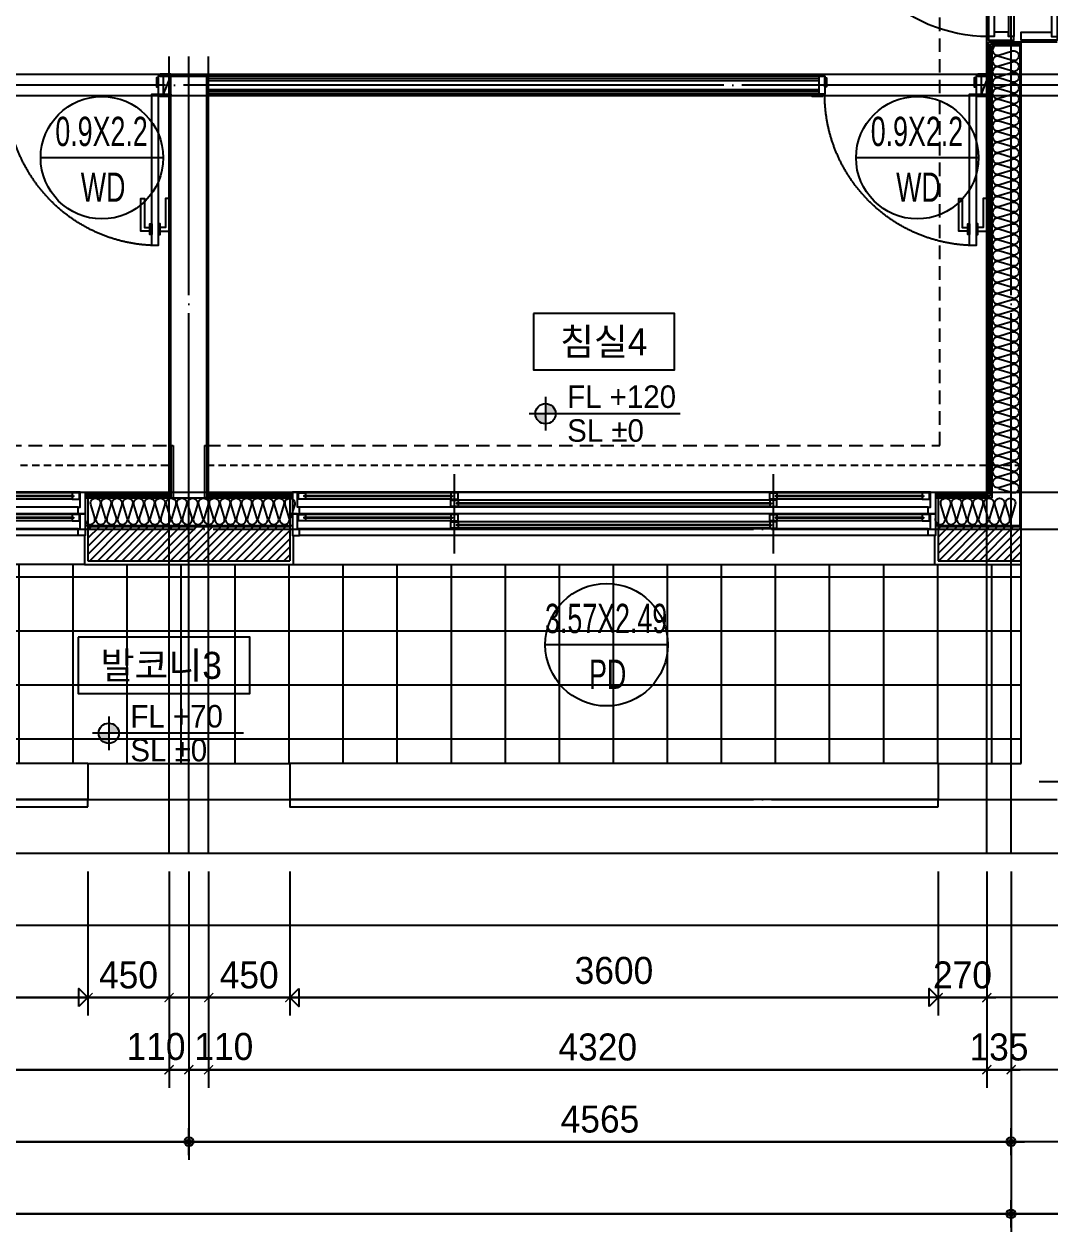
# Model space of a CAD drawing. Header units: millimetres. Extents: x -24416 to 92204, y -190080 to 23760.
# Drawn here: x 24861 to 30555, y -154713 to -148009 of the extents above; entities that cross this region are included whole.
import ezdxf
from ezdxf.enums import TextEntityAlignment as Align

# ---------------------------------------------------------------- set-up
doc = ezdxf.new("R2010")
doc.units = ezdxf.units.MM
doc.header["$LTSCALE"] = 50
for name, pattern in [('AUDIT_D_220706163347-0', [0]), ('CEN', [62, 60, -1, 0, -1]), ('H', [1.3, 0.8, -0.5]), ('HID', [2.3, 1.5, -0.8]), ('평면도(기준)$0$CENTER2', [16.25, 15, -0.5, 0.25, -0.5])]:
    doc.linetypes.add(name, pattern=pattern)
doc.layers.get('defpoints').update_dxf_attribs({"color": 139})
for name, color, linetype in [('A-레벨', 7, 'AUDIT_D_220706163347-0'), ('A-창호부호', 4, 'Continuous'), ('A_HAT', 8, 'Continuous'), ('AA-XXXX-DIMS', 7, 'Continuous'), ('ARDM', 7, 'Continuous'), ('CEN_CON', 1, 'CEN'), ('CEN_WALL', 12, 'CEN'), ('CONC', 2, 'Continuous'), ('dan1', 7, 'HID'), ('DIM', 7, 'AUDIT_D_220706163347-0'), ('DOOR', 4, 'Continuous'), ('ELE3_CON', 7, 'Continuous'), ('ELE4', 4, 'Continuous'), ('FIN', 6, 'Continuous'), ('INS', 8, 'Continuous'), ('SINA-F-FRAME', 4, 'Continuous'), ('WAL', 3, 'Continuous'), ('WAL_DRY', 7, 'Continuous'), ('WIN', 4, 'Continuous'), ('X - 단위세대$0$ETC', 6, 'Continuous'), ('바닥타일', 8, 'Continuous'), ('실명', 3, 'AUDIT_D_220706163347-0'), ('실명박스', 7, 'AUDIT_D_220706163347-0'), ('커튼박스', 6, 'Continuous'), ('평면도(기준)$0$1.EC-F-DOOR', 4, 'Continuous'), ('평면도(기준)$0$1.EC-F-DOOR-F', 4, 'Continuous')]:
    doc.layers.add(name, color=color, linetype=linetype)
for name, color, linetype, plot in [('Defpoint', 135, 'Continuous', False), ('MC', 135, 'Continuous', False), ('X - 단위세대$0$0_임시', 134, 'Continuous', False)]:
    doc.layers.add(name, color=color, linetype=linetype, plot=plot)
doc.styles.add('HAUD01', font='Dotum.ttf')
doc.styles.add('HAUD02', font='Dotum.ttf', dxfattribs={"width": 0.8})
doc.styles.add('맑은고딕', font='malgun.ttf', dxfattribs={"width": 0.9})
doc.dimstyles.new('DIM-50', dxfattribs={"dimscale": 50, "dimtxt": 3, "dimasz": 1, "dimexe": 2, "dimexo": 2, "dimgap": 1, "dimtad": 1, "dimdec": 0, "dimzin": 0, "dimdsep": 46, "dimtxsty": '맑은고딕', "dimblk1": 'DIMDOT', "dimblk2": 'DIMDOT', "dimsah": 1, "dimcen": 0.09, "dimdle": 2, "dimclrd": 7, "dimclre": 7, "dimclrt": 3, "dimadec": 0, "dimazin": 0, "dimtfac": 1, "dimtdec": 0, "dimtix": 1, "dimtmove": 2, "dimatfit": 3, "dimldrblk": 'DIMDOT', "dimfxl": 1, "dimtolj": 1, "dimtzin": 0, "dimarcsym": 0})
doc.dimstyles.new('MCDIM-50', dxfattribs={"dimscale": 50, "dimtxt": 3, "dimasz": 1, "dimexe": 2, "dimexo": 2, "dimgap": 1, "dimtad": 1, "dimdec": 0, "dimzin": 0, "dimdsep": 46, "dimtxsty": '맑은고딕', "dimblk1": 'ARCHTICK', "dimblk2": 'ARCHTICK', "dimsah": 1, "dimcen": 0.09, "dimdle": 2, "dimclrd": 7, "dimclre": 7, "dimclrt": 3, "dimadec": 0, "dimazin": 0, "dimtfac": 1, "dimtdec": 0, "dimtix": 1, "dimtmove": 2, "dimatfit": 3, "dimldrblk": 'ARCHTICK', "dimfxl": 1, "dimtolj": 1, "dimtzin": 0, "dimarcsym": 0})
doc.dimstyles.new('외부100-win', dxfattribs={"dimscale": 50, "dimtxt": 3, "dimasz": 1, "dimexe": 2, "dimexo": 2.5, "dimgap": 1.5, "dimtad": 1, "dimdec": 0, "dimzin": 0, "dimdsep": 46, "dimtxsty": '맑은고딕', "dimblk": 'DO2-2', "dimblk1": 'DO2-2', "dimblk2": 'DIMDOT', "dimcen": 0.09, "dimdle": 2, "dimclrd": 7, "dimclre": 7, "dimclrt": 3, "dimadec": 0, "dimazin": 0, "dimtfac": 1, "dimtdec": 0, "dimtix": 1, "dimtmove": 2, "dimatfit": 3, "dimldrblk": 'DO2-2', "dimfxl": 1, "dimtolj": 1, "dimtzin": 0, "dimarcsym": 0})
pattern_1 = [(45, (-287167.877, -137577.174), (-22.4506403, 22.4506403), [])]

# ---------------------------------------------------------------- blocks, each defined once
blk = doc.blocks.new('A$C4D377245')
at = {"layer": 'A-창호부호'}
blk.add_line((675.4, 345), (14.6, 345), dxfattribs=at)
blk.add_circle((345, 345), 330.4, dxfattribs=at)
blk = doc.blocks.new('WD-900(200)')
at = {"layer": 'DOOR'}
for p, q in [((20, 200), (880, 200)), ((20, 170), (880, 170))]:
    blk.add_line(p, q, dxfattribs=at)
blk.add_lwpolyline([(20, 200), (20, 1060), (50, 1060), (50, 200), (20, 200)], dxfattribs=at)
for points in [[(45, 170), (20, 170), (20, 200), (0, 200), (0, 0), (45, 0)], [(855, 170), (880, 170), (880, 200), (900, 200), (900, 0), (855, 0)]]:
    blk.add_lwpolyline(points, close=True, dxfattribs=at)
blk.add_arc((20, 200), 860, 0, 90, dxfattribs=at)
at = {"layer": 'X - 단위세대$0$0_임시'}
for p, q in [((-10, 0), (-10, 200)), ((910, 0), (910, 200))]:
    blk.add_line(p, q, dxfattribs=at)
at = {"layer": 'X - 단위세대$0$0_임시', "style": 'HAUD02'}
blk.add_text('900(200)', height=20, dxfattribs=at).set_placement((397.3, 135), align=Align.MIDDLE)
blk = doc.blocks.new('WIN_이중창_1800')
at = {"layer": 'Defpoint'}
for p, q in [((-15, 240), (-15, 0)), ((1785, 240), (1785, 0))]:
    blk.add_line(p, q, dxfattribs=at)
at = {"layer": 'WIN'}
blk.add_line((885, -100), (885, 340), dxfattribs=at)
at = {"layer": 'WIN', "color": 8}
for p, q in [((1742, 240), (28, 240)), ((1697, 237), (905, 237)), ((1697, 202), (905, 202)), ((1730, 158), (40, 158)), ((865, 196), (73, 196)), ((865, 161), (73, 161)), ((1730, 120), (40, 120)), ((865, 76), (73, 76)), ((1697, 117), (905, 117)), ((1697, 82), (905, 82)), ((1730, 38), (40, 38)), ((1730, 0), (40, 0)), ((865, 41), (73, 41))]:
    blk.add_line(p, q, dxfattribs=at)
at = {"layer": 'WIN'}
for points in [[(40, 158), (28, 158), (28, 240), (0, 240), (0, 120), (40, 120), (40, 158)], [(905, 216.5), (905, 202), (865, 202), (865, 237), (905, 237), (905, 222.5)], [(1704, 222.5), (1704, 216.5), (898, 216.5), (898, 222.5), (1704, 222.5)], [(1697, 216.5), (1697, 202), (1737, 202), (1737, 237), (1697, 237), (1697, 222.5)], [(1730, 158), (1742, 158), (1742, 240), (1770, 240), (1770, 120), (1730, 120), (1730, 158)], [(73, 175.5), (73, 161), (33, 161), (33, 196), (73, 196), (73, 181.5)], [(872, 181.5), (872, 175.5), (66, 175.5), (66, 181.5), (872, 181.5)], [(865, 175.5), (865, 161), (905, 161), (905, 196), (865, 196), (865, 181.5)], [(40, 38), (28, 38), (28, 120), (0, 120), (0, 0), (40, 0), (40, 38)], [(73, 55.5), (73, 41), (33, 41), (33, 76), (73, 76), (73, 61.5)], [(905, 96.5), (905, 82), (865, 82), (865, 117), (905, 117), (905, 102.5)], [(865, 55.5), (865, 41), (905, 41), (905, 76), (865, 76), (865, 61.5)], [(1704, 102.5), (1704, 96.5), (898, 96.5), (898, 102.5), (1704, 102.5)], [(1697, 96.5), (1697, 82), (1737, 82), (1737, 117), (1697, 117), (1697, 102.5)], [(1730, 38), (1742, 38), (1742, 120), (1770, 120), (1770, 0), (1730, 0), (1730, 38)], [(872, 61.5), (872, 55.5), (66, 55.5), (66, 61.5), (872, 61.5)]]:
    blk.add_lwpolyline(points, dxfattribs=at)
blk = doc.blocks.new('WIN_이중창_3600')
at = {"layer": 'Defpoint'}
for p, q in [((-15, 240), (-15, 0)), ((3585, 240), (3585, 0))]:
    blk.add_line(p, q, dxfattribs=at)
at = {"layer": 'WIN'}
for p, q in [((900, -100), (900, 340)), ((2670, -100), (2670, 340))]:
    blk.add_line(p, q, dxfattribs=at)
at = {"layer": 'WIN', "color": 8}
for p, q in [((3542, 240), (28, 240)), ((880, 237), (73, 237)), ((880, 202), (73, 202)), ((3497, 237), (2690, 237)), ((3497, 202), (2690, 202)), ((3530, 158), (40, 158)), ((2650, 196), (920, 196)), ((2650, 161), (920, 161)), ((3530, 120), (40, 120)), ((880, 117), (73, 117)), ((880, 82), (73, 82)), ((2650, 76), (920, 76)), ((3497, 117), (2690, 117)), ((3497, 82), (2690, 82)), ((3530, 38), (40, 38)), ((3530, 0), (40, 0)), ((2650, 41), (920, 41))]:
    blk.add_line(p, q, dxfattribs=at)
at = {"layer": 'WIN'}
for points in [[(40, 158), (28, 158), (28, 240), (0, 240), (0, 120), (40, 120), (40, 158)], [(73, 216.5), (73, 202), (33, 202), (33, 237), (73, 237), (73, 222.5)], [(887, 222.5), (887, 216.5), (66, 216.5), (66, 222.5), (887, 222.5)], [(880, 216.5), (880, 202), (920, 202), (920, 237), (880, 237), (880, 222.5)], [(2690, 216.5), (2690, 202), (2650, 202), (2650, 237), (2690, 237), (2690, 222.5)], [(3504, 222.5), (3504, 216.5), (2683, 216.5), (2683, 222.5), (3504, 222.5)], [(3497, 216.5), (3497, 202), (3537, 202), (3537, 237), (3497, 237), (3497, 222.5)], [(3530, 158), (3542, 158), (3542, 240), (3570, 240), (3570, 120), (3530, 120), (3530, 158)], [(920, 175.5), (920, 161), (880, 161), (880, 196), (920, 196), (920, 181.5)], [(2657, 181.5), (2657, 175.5), (913, 175.5), (913, 181.5), (2657, 181.5)], [(2650, 175.5), (2650, 161), (2690, 161), (2690, 196), (2650, 196), (2650, 181.5)], [(40, 38), (28, 38), (28, 120), (0, 120), (0, 0), (40, 0), (40, 38)], [(73, 96.5), (73, 82), (33, 82), (33, 117), (73, 117), (73, 102.5)], [(887, 102.5), (887, 96.5), (66, 96.5), (66, 102.5), (887, 102.5)], [(880, 96.5), (880, 82), (920, 82), (920, 117), (880, 117), (880, 102.5)], [(920, 55.5), (920, 41), (880, 41), (880, 76), (920, 76), (920, 61.5)], [(2690, 96.5), (2690, 82), (2650, 82), (2650, 117), (2690, 117), (2690, 102.5)], [(2650, 55.5), (2650, 41), (2690, 41), (2690, 76), (2650, 76), (2650, 61.5)], [(3504, 102.5), (3504, 96.5), (2683, 96.5), (2683, 102.5), (3504, 102.5)], [(3497, 96.5), (3497, 82), (3537, 82), (3537, 117), (3497, 117), (3497, 102.5)], [(3530, 38), (3542, 38), (3542, 120), (3570, 120), (3570, 0), (3530, 0), (3530, 38)], [(2657, 61.5), (2657, 55.5), (913, 55.5), (913, 61.5), (2657, 61.5)]]:
    blk.add_lwpolyline(points, dxfattribs=at)
blk = doc.blocks.new('insul1')
blk.add_lwpolyline([(0, 0.25, 1.344031), (0.35, 0.25), (0.2, 0.75, -1.344031), (0.55, 0.75), (0.4, 0.25)], format="xyb")
blk = doc.blocks.new('PD-900(140)')
at = {"layer": 'DOOR'}
for p, q in [((20, 140), (880, 140)), ((20, 110), (880, 110)), ((20, 30), (880, 30)), ((20, 0), (880, 0))]:
    blk.add_line(p, q, dxfattribs=at)
blk.add_lwpolyline([(20, 140), (20, 1000), (50, 1000), (50, 140), (20, 140)], dxfattribs=at)
for points in [[(45, 110), (20, 110), (20, 140), (0, 140), (0, 0), (20, 0), (20, 30), (45, 30)], [(855, 110), (880, 110), (880, 140), (900, 140), (900, 0), (880, 0), (880, 30), (855, 30)]]:
    blk.add_lwpolyline(points, close=True, dxfattribs=at)
blk.add_arc((20, 140), 860, 0, 90, dxfattribs=at)
at = {"layer": 'X - 단위세대$0$0_임시'}
for p, q in [((-10, 0), (-10, 140)), ((910, 0), (910, 140))]:
    blk.add_line(p, q, dxfattribs=at)
at = {"layer": 'X - 단위세대$0$0_임시', "style": 'HAUD02'}
blk.add_text('900(140)', height=20, dxfattribs=at).set_placement((479.3, 65.4), align=Align.MIDDLE)
blk = doc.blocks.new('A$C3C3C21E6')
at = {"layer": '평면도(기준)$0$1.EC-F-DOOR'}
blk.add_lwpolyline([(70, -210), (70, -1049.6), (106, -1049.6), (106, -210), (70, -210)], dxfattribs=at)
at = {"layer": '평면도(기준)$0$1.EC-F-DOOR', "color": 8}
for points in [[(60, -969.6), (10, -969.6), (10, -789.6), (30, -789.6), (30, -949.6), (60, -949.6)], [(116.1, -969.6), (166.1, -969.6), (166.1, -789.6), (146.1, -789.6), (146.1, -949.6), (116.1, -949.6)]]:
    blk.add_lwpolyline(points, dxfattribs=at)
for points in [[(70, -929.6), (70, -989.6), (60, -989.6), (60, -929.6)], [(106, -929.6), (106, -989.6), (116, -989.6), (116, -929.6)]]:
    blk.add_lwpolyline(points, close=True, dxfattribs=at)
at = {"layer": '평면도(기준)$0$1.EC-F-DOOR', "color": 1, "linetype": '평면도(기준)$0$CENTER2', "ltscale": 6}
blk.add_arc((69.4, -209.7), 840.6, 272.49818, 359.98243, dxfattribs=at)
at = {"layer": '평면도(기준)$0$1.EC-F-DOOR-F'}
for points in [[(60, -110), (40, -110), (0, -110), (0, -98), (60, -98)], [(40, -110), (70, -110), (70, -210), (40, -210)], [(70, -120), (80, -120), (80, -170), (70, -170)], [(910, -120), (900, -120), (900, -170), (910, -170)], [(940, -110), (910, -110), (910, -210), (940, -210)], [(920, -110), (940, -110), (980, -110), (980, -98), (920, -98)], [(0, -222), (60, -222), (60, -210), (0, -210)], [(920, -222), (980, -222), (980, -210), (920, -210)]]:
    blk.add_lwpolyline(points, close=True, dxfattribs=at)
blk = doc.blocks.new('U-131A(기본)', base_point=(-95320.8, -158830.5))
at = {"layer": 'A_HAT'}
h = blk.add_hatch(dxfattribs=at)
h.set_pattern_fill('ANSI31', color=256, scale=10, style=0)
h.set_pattern_definition(pattern_1)
h.paths.add_polyline_path([(-74065.8, -157315.5), (-75185.8, -157315.5), (-75185.8, -157505.5), (-74065.8, -157505.5)])
h = blk.add_hatch(dxfattribs=at)
h.set_pattern_fill('ANSI31', color=256, scale=10, style=0)
h.set_pattern_definition(pattern_1)
h.paths.add_polyline_path([(-70005.8, -157505.5), (-70005.8, -157315.5), (-70465.8, -157315.5), (-70465.8, -157365.5), (-70465.8, -157505.5)])
at = {"layer": '바닥타일'}
h = blk.add_hatch(dxfattribs=at)
h.set_pattern_fill('_USER', color=256, scale=300, double=1, pattern_type=0)
h.set_pattern_definition([(360, (-287167.88, -137577.17), (0, 300), []), (90, (-287167.88, -137577.17), (-300, 2e-14), [])])
h.paths.add_polyline_path([(-70005.8, -158630.5), (-70005.8, -157525.5), (-80565.8, -157525.5), (-80565.8, -158630.5)])
at = {"layer": 'CEN_CON'}
for p, q in [((-70060.8, -159130.5), (-70060.8, -148195.5)), ((-74625.8, -159130.5), (-74625.8, -154705.5)), ((-69905.8, -158730.5), (-65455.8, -158730.5)), ((-80690.8, -158830.5), (-69905.8, -158830.5))]:
    blk.add_line(p, q, dxfattribs=at)
at = {"layer": 'CEN_WALL'}
for p, q in [((-65455.8, -154865.5), (-80690.8, -154865.5)), ((-80690.8, -157330.5), (-65455.8, -157330.5))]:
    blk.add_line(p, q, dxfattribs=at)
at = {"layer": 'CONC'}
for p, q in [((-70005.8, -158630.5), (-70005.8, -154625.5)), ((-69805.8, -154625.5), (-70005.8, -154625.5)), ((-74725.8, -156865.5), (-74725.8, -154815.5)), ((-74725.8, -154815.5), (-74525.8, -154815.5)), ((-74525.8, -156865.5), (-74525.8, -154815.5)), ((-74725.8, -156865.5), (-74712.8, -156865.5)), ((-74712.8, -156865.5), (-74712.8, -157155.5)), ((-74538.8, -156865.5), (-74538.8, -157155.5)), ((-74538.8, -156865.5), (-74525.8, -156865.5)), ((-74712.8, -157155.5), (-74538.8, -157155.5)), ((-75185.8, -158630.5), (-74065.8, -158630.5)), ((-75185.8, -158630.5), (-75185.8, -158830.5)), ((-74065.8, -158630.5), (-74065.8, -158830.5)), ((-70465.8, -158630.5), (-70005.8, -158630.5)), ((-70465.8, -158630.5), (-70465.8, -158830.5)), ((-75185.8, -158830.5), (-74065.8, -158830.5)), ((-70465.8, -158830.5), (-69805.8, -158830.5))]:
    blk.add_line(p, q, dxfattribs=at)
at = {"layer": 'dan1'}
for points in [[(-74525.8, -156865.5), (-70455.8, -156865.5), (-70455.8, -150710.5), (-73915.8, -150710.5), (-73915.8, -152255.5), (-74225.8, -152255.5)], [(-80690.8, -154545.5), (-80115.8, -154545.5), (-80115.8, -156865.5), (-74725.8, -156865.5)]]:
    blk.add_lwpolyline(points, dxfattribs=at)
at = {"layer": 'ELE3_CON'}
for p, q in [((-75185.8, -158630.5), (-76985.8, -158630.5)), ((-70465.8, -158630.5), (-74065.8, -158630.5))]:
    blk.add_line(p, q, dxfattribs=at)
at = {"layer": 'ELE4'}
for p, q in [((-75205.8, -157525.5), (-76965.8, -157525.5)), ((-74045.8, -157525.5), (-70485.8, -157525.5))]:
    blk.add_line(p, q, dxfattribs=at)
at = {"layer": 'FIN'}
for p, q in [((-75205.8, -157365.5), (-75205.8, -157525.5)), ((-74045.8, -157365.5), (-74045.8, -157525.5)), ((-70485.8, -157365.5), (-70485.8, -157525.5)), ((-75205.8, -157525.5), (-74045.8, -157525.5)), ((-70485.8, -157525.5), (-70005.8, -157525.5))]:
    blk.add_line(p, q, dxfattribs=at)
at = {"layer": 'INS'}
for p, q in [((-70165.8, -157155.5), (-70165.8, -154645.5)), ((-70165.8, -154645.5), (-70010.8, -154645.5)), ((-70010.8, -157310.5), (-70010.8, -154645.5)), ((-74725.8, -156865.5), (-74725.8, -157155.5)), ((-74525.8, -156865.5), (-74525.8, -157155.5)), ((-75200.8, -157155.5), (-74725.8, -157155.5)), ((-74725.8, -157155.5), (-74712.8, -157155.5)), ((-74525.8, -157155.5), (-74538.8, -157155.5)), ((-74525.8, -157155.5), (-74050.8, -157155.5)), ((-70480.8, -157155.5), (-70165.8, -157155.5)), ((-75200.8, -157310.5), (-74050.8, -157310.5)), ((-70480.8, -157310.5), (-70010.8, -157310.5))]:
    blk.add_line(p, q, dxfattribs=at)
at = {"layer": 'MC'}
for p, q in [((-70195.8, -159130.5), (-70195.8, -148195.5)), ((-74735.8, -159130.5), (-74735.8, -154705.5)), ((-74515.8, -159130.5), (-74515.8, -154705.5)), ((-65455.8, -154805.5), (-80690.8, -154805.5)), ((-65455.8, -154925.5), (-80690.8, -154925.5)), ((-80690.8, -157125.5), (-65455.8, -157125.5))]:
    blk.add_line(p, q, dxfattribs=at)
at = {"layer": 'SINA-F-FRAME'}
for p, q in [((-74765.8, -154915.5), (-74725.8, -154815.5)), ((-70225.8, -154915.5), (-70185.8, -154815.5))]:
    blk.add_line(p, q, dxfattribs=at)
at = {"layer": 'WAL'}
for p, q in [((-75185.8, -157315.5), (-74065.8, -157315.5)), ((-75185.8, -157315.5), (-75185.8, -157505.5)), ((-74065.8, -157315.5), (-74065.8, -157505.5)), ((-70465.8, -157315.5), (-70005.8, -157315.5)), ((-70465.8, -157315.5), (-70465.8, -157505.5)), ((-75185.8, -157505.5), (-74065.8, -157505.5)), ((-70465.8, -157505.5), (-70005.8, -157505.5))]:
    blk.add_line(p, q, dxfattribs=at)
at = {"layer": 'WAL_DRY'}
for p, q in [((-70185.8, -157135.5), (-70185.8, -154625.5)), ((-70185.8, -154625.5), (-70005.8, -154625.5)), ((-70175.8, -157145.5), (-70175.8, -154635.5)), ((-70175.8, -154635.5), (-70005.8, -154635.5)), ((-71125.8, -154815.5), (-74525.8, -154815.5)), ((-71125.8, -154828), (-74525.8, -154828)), ((-71125.8, -154840.5), (-74525.8, -154840.5)), ((-71125.8, -154890.5), (-74525.8, -154890.5)), ((-71125.8, -154903), (-74525.8, -154903)), ((-71125.8, -154915.5), (-74525.8, -154915.5)), ((-75200.8, -157135.5), (-74725.8, -157135.5)), ((-74525.8, -157135.5), (-74050.8, -157135.5)), ((-70480.8, -157135.5), (-70185.8, -157135.5)), ((-75200.8, -157145.5), (-74725.8, -157145.5)), ((-74525.8, -157145.5), (-74050.8, -157145.5)), ((-70480.8, -157145.5), (-70175.8, -157145.5))]:
    blk.add_line(p, q, dxfattribs=at)
at = {"layer": 'X - 단위세대$0$ETC'}
for points in [[(-75185.8, -158870.5), (-75185.8, -158830.5), (-76985.8, -158830.5), (-76985.8, -158870.5), (-75185.8, -158870.5)], [(-70465.8, -158870.5), (-70465.8, -158830.5), (-74065.8, -158830.5), (-74065.8, -158870.5), (-70465.8, -158870.5)]]:
    blk.add_lwpolyline(points, dxfattribs=at)
at = {"layer": '커튼박스', "linetype": 'H'}
for p, q in [((-77445.8, -156975.5), (-74725.8, -156975.5)), ((-74525.8, -156975.5), (-70005.8, -156975.5))]:
    blk.add_line(p, q, dxfattribs=at)
at = {"layer": 'DOOR', "xscale": -1, "rotation": 90}
blk.add_blockref('PD-900(140)', (-70045.8, -153715.5), dxfattribs=at)
at = {"layer": 'DOOR', "rotation": 270}
blk.add_blockref('WD-900(200)', (-70005.8, -153715.5), dxfattribs=at)
at = {"layer": 'INS', "xscale": 150, "yscale": 150, "zscale": 150, "rotation": 270, "row_count": 1, "column_count": 41, "row_spacing": 0, "column_spacing": 60}
blk.add_blockref('insul1', (-70165.8, -154645.5), dxfattribs=at)
at = {"layer": 'INS', "xscale": 150, "yscale": 150, "zscale": 150, "row_count": 1, "row_spacing": 0}
for p, column_count, column_spacing in [((-75200.8, -157305.5), 19, 60.00000000000001), ((-70480.8, -157305.5), 7, 60)]:
    blk.add_blockref('insul1', p, dxfattribs=dict(at, column_count=column_count, column_spacing=column_spacing))
at = {"layer": 'SINA-F-FRAME', "xscale": -1}
for p in [(-74725.8, -154705.5), (-70185.8, -154705.5)]:
    blk.add_blockref('A$C3C3C21E6', p, dxfattribs=at)
at = {"layer": 'WIN'}
for name, p in [('WIN_이중창_1800', (-76970.8, -157365.5)), ('WIN_이중창_3600', (-74050.8, -157365.5))]:
    blk.add_blockref(name, p, dxfattribs=at)
blk = doc.blocks.new('A$Cb33ca4a3')
at = {"layer": 'A-레벨'}
h = blk.add_hatch(color=256, dxfattribs=at)
h.paths.add_polyline_path([(27755.1, -173988), (27755.1, -173931.7), (27698.8, -173931.7, 0.414214)])
h.paths.add_polyline_path([(27755.1, -173875.5), (27755.1, -173931.7), (27811.3, -173931.7, 0.414214)])
h = blk.add_hatch(color=256, dxfattribs=at)
h.paths.add_polyline_path([(25330.3, -175762), (25330.3, -175705.7), (25274, -175705.7, 0.414214)])
h.paths.add_polyline_path([(25330.3, -175649.5), (25330.3, -175705.7), (25386.5, -175705.7, 0.414214)])
for p, q in [((27755.1, -173838), (27755.1, -174025.5)), ((28502.2, -173931.7), (27665.1, -173931.7)), ((25330.3, -175612), (25330.3, -175799.5)), ((26077.4, -175705.7), (25240.3, -175705.7))]:
    blk.add_line(p, q, dxfattribs=at)
for centre in [(27755.1, -173931.7), (25330.3, -175705.7)]:
    blk.add_circle(centre, 56.2, dxfattribs=at)
at = {"layer": 'A-레벨', "color": 4, "style": 'HAUD01'}
for s, p in [('FL +120', (27875.1, -173899.8)), ('SL %%P0', (27875.1, -174087.5)), ('FL +70', (25450.3, -175673.8)), ('SL %%P0', (25450.3, -175861.5))]:
    blk.add_text(s, height=125, dxfattribs=at).set_placement(p)
blk = doc.blocks.new('_ArchTick')
at = {"color": 0, "linetype": 'ByBlock', "const_width": 0.15}
blk.add_lwpolyline([(-0.5, -0.5), (0.5, 0.5)], dxfattribs=at)
blk = doc.blocks.new('*D277')
at = {"layer": 'defpoints', "color": 0, "linetype": 'ByBlock', "transparency": 16777216}
for p in [(25774.9, -176373.2), (25884.9, -176373.2), (25884.9, -177573.2)]:
    blk.add_point(p, dxfattribs=at)
at = {"layer": 'DIM', "color": 7, "linetype": 'ByBlock', "lineweight": -2, "transparency": 16777216}
for p, q in [((25774.9, -176473.2), (25774.9, -177673.2)), ((25884.9, -176473.2), (25884.9, -177673.2)), ((25674.9, -177573.2), (25984.9, -177573.2))]:
    blk.add_line(p, q, dxfattribs=at)
at = {"layer": 'DIM', "color": 7, "linetype": 'ByBlock', "lineweight": -2, "transparency": 16777216, "xscale": 50, "yscale": 50, "zscale": 50, "rotation": 180}
blk.add_blockref('_ArchTick', (25774.9, -177573.2), dxfattribs=at)
at = {"layer": 'DIM', "color": 7, "linetype": 'ByBlock', "lineweight": -2, "transparency": 16777216, "xscale": 50, "yscale": 50, "zscale": 50}
blk.add_blockref('_ArchTick', (25884.9, -177573.2), dxfattribs=at)
at = {"layer": 'DIM', "color": 3, "linetype": 'ByBlock', "transparency": 16777216, "insert": (25969, -177445.3), "char_height": 150, "attachment_point": 5, "style": 'HAUD01'}
blk.add_mtext('\\A1;110', dxfattribs=at)
blk = doc.blocks.new('*D278')
at = {"layer": 'defpoints', "color": 0, "linetype": 'ByBlock', "transparency": 16777216}
for p in [(25884.9, -176373.2), (30204.9, -176373.2), (30204.9, -177573.2)]:
    blk.add_point(p, dxfattribs=at)
at = {"layer": 'DIM', "color": 7, "linetype": 'ByBlock', "lineweight": -2, "transparency": 16777216}
for p, q in [((25884.9, -176473.2), (25884.9, -177673.2)), ((30204.9, -176473.2), (30204.9, -177673.2)), ((25784.9, -177573.2), (30304.9, -177573.2))]:
    blk.add_line(p, q, dxfattribs=at)
at = {"layer": 'DIM', "color": 7, "linetype": 'ByBlock', "lineweight": -2, "transparency": 16777216, "xscale": 50, "yscale": 50, "zscale": 50, "rotation": 180}
blk.add_blockref('_ArchTick', (25884.9, -177573.2), dxfattribs=at)
at = {"layer": 'DIM', "color": 7, "linetype": 'ByBlock', "lineweight": -2, "transparency": 16777216, "xscale": 50, "yscale": 50, "zscale": 50}
blk.add_blockref('_ArchTick', (30204.9, -177573.2), dxfattribs=at)
at = {"layer": 'DIM', "color": 3, "linetype": 'ByBlock', "transparency": 16777216, "insert": (28044.9, -177448.1), "char_height": 150, "attachment_point": 5, "style": 'HAUD01'}
blk.add_mtext('\\A1;4320', dxfattribs=at)
blk = doc.blocks.new('*D279')
at = {"layer": 'defpoints', "color": 0, "linetype": 'ByBlock', "transparency": 16777216}
for p in [(30204.9, -176373.2), (30339.9, -176373.2), (30339.9, -177573.2)]:
    blk.add_point(p, dxfattribs=at)
at = {"layer": 'DIM', "color": 7, "linetype": 'ByBlock', "lineweight": -2, "transparency": 16777216}
for p, q in [((30204.9, -176473.2), (30204.9, -177673.2)), ((30339.9, -176473.2), (30339.9, -177673.2)), ((30204.9, -177573.2), (30154.9, -177573.2)), ((30204.9, -177573.2), (30339.9, -177573.2)), ((30339.9, -177573.2), (30389.9, -177573.2))]:
    blk.add_line(p, q, dxfattribs=at)
at = {"layer": 'DIM', "color": 7, "linetype": 'ByBlock', "lineweight": -2, "transparency": 16777216, "xscale": 50, "yscale": 50, "zscale": 50}
blk.add_blockref('_ArchTick', (30204.9, -177573.2), dxfattribs=at)
at = {"layer": 'DIM', "color": 7, "linetype": 'ByBlock', "lineweight": -2, "transparency": 16777216, "xscale": 50, "yscale": 50, "zscale": 50, "rotation": 180}
blk.add_blockref('_ArchTick', (30339.9, -177573.2), dxfattribs=at)
at = {"layer": 'DIM', "color": 3, "linetype": 'ByBlock', "transparency": 16777216, "insert": (30272.4, -177448.1), "char_height": 150, "attachment_point": 5, "style": 'HAUD01'}
blk.add_mtext('\\A1;135', dxfattribs=at)
blk = doc.blocks.new('DO2-2')
at = {"layer": 'ARDM'}
blk.add_line((0, 0), (-2, 0), dxfattribs=at)
blk.add_lwpolyline([(-1, -1), (-1, 1), (0, 0)], close=True, dxfattribs=at)
blk = doc.blocks.new('*D311')
at = {"layer": 'defpoints', "color": 0, "linetype": 'ByBlock', "transparency": 16777216}
for p in [(23414.9, -176373.2), (25214.9, -176373.2), (25214.9, -177173.2)]:
    blk.add_point(p, dxfattribs=at)
at = {"layer": 'DIM', "color": 7, "linetype": 'ByBlock', "lineweight": -2, "transparency": 16777216}
for p, q in [((23414.9, -176498.2), (23414.9, -177273.2)), ((25214.9, -176498.2), (25214.9, -177273.2)), ((23464.9, -177173.2), (25164.9, -177173.2))]:
    blk.add_line(p, q, dxfattribs=at)
at = {"layer": 'DIM', "color": 7, "linetype": 'ByBlock', "lineweight": -2, "transparency": 16777216, "xscale": 50, "yscale": 50, "zscale": 50, "rotation": 180}
blk.add_blockref('DO2-2', (23414.9, -177173.2), dxfattribs=at)
at = {"layer": 'DIM', "color": 7, "linetype": 'ByBlock', "lineweight": -2, "transparency": 16777216, "xscale": 50, "yscale": 50, "zscale": 50}
blk.add_blockref('DO2-2', (25214.9, -177173.2), dxfattribs=at)
at = {"layer": 'DIM', "color": 3, "linetype": 'ByBlock', "transparency": 16777216, "insert": (24314.9, -177023.1), "char_height": 150, "attachment_point": 5, "style": 'HAUD01'}
blk.add_mtext('\\A1;1800', dxfattribs=at)
blk = doc.blocks.new('DIMDOT')
at = {"layer": 'AA-XXXX-DIMS'}
for p, q in [((0, -1.5), (0, 1.5)), ((-1.5, 0), (1.5, 0))]:
    blk.add_line(p, q, dxfattribs=at)
for radius in [0.5, 0.25]:
    blk.add_circle((0, 0), radius, dxfattribs=at)
blk = doc.blocks.new('*D312')
at = {"layer": 'defpoints', "color": 0, "linetype": 'ByBlock', "transparency": 16777216}
for p in [(25214.9, -176373.2), (25664.9, -176373.2), (25664.9, -177173.2)]:
    blk.add_point(p, dxfattribs=at)
at = {"layer": 'DIM', "color": 7, "linetype": 'ByBlock', "lineweight": -2, "transparency": 16777216}
for p, q in [((25214.9, -176473.2), (25214.9, -177273.2)), ((25664.9, -176473.2), (25664.9, -177273.2)), ((25114.9, -177173.2), (25764.9, -177173.2))]:
    blk.add_line(p, q, dxfattribs=at)
at = {"layer": 'DIM', "color": 7, "linetype": 'ByBlock', "lineweight": -2, "transparency": 16777216, "xscale": 50, "yscale": 50, "zscale": 50, "rotation": 180}
blk.add_blockref('_ArchTick', (25214.9, -177173.2), dxfattribs=at)
at = {"layer": 'DIM', "color": 7, "linetype": 'ByBlock', "lineweight": -2, "transparency": 16777216, "xscale": 50, "yscale": 50, "zscale": 50}
blk.add_blockref('_ArchTick', (25664.9, -177173.2), dxfattribs=at)
at = {"layer": 'DIM', "color": 3, "linetype": 'ByBlock', "transparency": 16777216, "insert": (25439.9, -177048.1), "char_height": 150, "attachment_point": 5, "style": 'HAUD01'}
blk.add_mtext('\\A1;450', dxfattribs=at)
blk = doc.blocks.new('*D313')
at = {"layer": 'defpoints', "color": 0, "linetype": 'ByBlock', "transparency": 16777216}
for p in [(25884.9, -176373.2), (26334.9, -176373.2), (26334.9, -177173.2)]:
    blk.add_point(p, dxfattribs=at)
at = {"layer": 'DIM', "color": 7, "linetype": 'ByBlock', "lineweight": -2, "transparency": 16777216}
for p, q in [((25884.9, -176473.2), (25884.9, -177273.2)), ((26334.9, -176473.2), (26334.9, -177273.2)), ((25784.9, -177173.2), (26434.9, -177173.2))]:
    blk.add_line(p, q, dxfattribs=at)
at = {"layer": 'DIM', "color": 7, "linetype": 'ByBlock', "lineweight": -2, "transparency": 16777216, "xscale": 50, "yscale": 50, "zscale": 50, "rotation": 180}
blk.add_blockref('_ArchTick', (25884.9, -177173.2), dxfattribs=at)
at = {"layer": 'DIM', "color": 7, "linetype": 'ByBlock', "lineweight": -2, "transparency": 16777216, "xscale": 50, "yscale": 50, "zscale": 50}
blk.add_blockref('_ArchTick', (26334.9, -177173.2), dxfattribs=at)
at = {"layer": 'DIM', "color": 3, "linetype": 'ByBlock', "transparency": 16777216, "insert": (26109.9, -177048.1), "char_height": 150, "attachment_point": 5, "style": 'HAUD01'}
blk.add_mtext('\\A1;450', dxfattribs=at)
blk = doc.blocks.new('*D314')
at = {"layer": 'defpoints', "color": 0, "linetype": 'ByBlock', "transparency": 16777216}
for p in [(26334.9, -176373.2), (29934.9, -176373.2), (29934.9, -177173.2)]:
    blk.add_point(p, dxfattribs=at)
at = {"layer": 'DIM', "color": 7, "linetype": 'ByBlock', "lineweight": -2, "transparency": 16777216}
for p, q in [((26334.9, -176498.2), (26334.9, -177273.2)), ((29934.9, -176498.2), (29934.9, -177273.2)), ((26384.9, -177173.2), (29884.9, -177173.2))]:
    blk.add_line(p, q, dxfattribs=at)
at = {"layer": 'DIM', "color": 7, "linetype": 'ByBlock', "lineweight": -2, "transparency": 16777216, "xscale": 50, "yscale": 50, "zscale": 50, "rotation": 180}
blk.add_blockref('DO2-2', (26334.9, -177173.2), dxfattribs=at)
at = {"layer": 'DIM', "color": 7, "linetype": 'ByBlock', "lineweight": -2, "transparency": 16777216, "xscale": 50, "yscale": 50, "zscale": 50}
blk.add_blockref('DO2-2', (29934.9, -177173.2), dxfattribs=at)
at = {"layer": 'DIM', "color": 3, "linetype": 'ByBlock', "transparency": 16777216, "insert": (28134.9, -177023.1), "char_height": 150, "attachment_point": 5, "style": 'HAUD01'}
blk.add_mtext('\\A1;3600', dxfattribs=at)
blk = doc.blocks.new('*D315')
at = {"layer": 'defpoints', "color": 0, "linetype": 'ByBlock', "transparency": 16777216}
for p in [(29934.9, -176373.2), (30204.9, -176373.2), (30204.9, -177173.2)]:
    blk.add_point(p, dxfattribs=at)
at = {"layer": 'DIM', "color": 7, "linetype": 'ByBlock', "lineweight": -2, "transparency": 16777216}
for p, q in [((29934.9, -176473.2), (29934.9, -177273.2)), ((30204.9, -176473.2), (30204.9, -177273.2)), ((29934.9, -177173.2), (29884.9, -177173.2)), ((29934.9, -177173.2), (30204.9, -177173.2)), ((30204.9, -177173.2), (30254.9, -177173.2))]:
    blk.add_line(p, q, dxfattribs=at)
at = {"layer": 'DIM', "color": 7, "linetype": 'ByBlock', "lineweight": -2, "transparency": 16777216, "xscale": 50, "yscale": 50, "zscale": 50}
blk.add_blockref('_ArchTick', (29934.9, -177173.2), dxfattribs=at)
at = {"layer": 'DIM', "color": 7, "linetype": 'ByBlock', "lineweight": -2, "transparency": 16777216, "xscale": 50, "yscale": 50, "zscale": 50, "rotation": 180}
blk.add_blockref('_ArchTick', (30204.9, -177173.2), dxfattribs=at)
at = {"layer": 'DIM', "color": 3, "linetype": 'ByBlock', "transparency": 16777216, "insert": (30069.9, -177048.1), "char_height": 150, "attachment_point": 5, "style": 'HAUD01'}
blk.add_mtext('\\A1;270', dxfattribs=at)
blk = doc.blocks.new('*D380')
at = {"layer": 'defpoints', "color": 0, "transparency": 16777216}
for p in [(22904.9, -176373.2), (25774.9, -176373.2), (25774.9, -177973.2)]:
    blk.add_point(p, dxfattribs=at)
at = {"layer": 'DIM', "color": 7, "lineweight": -2, "transparency": 16777216}
for p, q in [((22904.9, -176473.2), (22904.9, -178073.2)), ((25774.9, -176473.2), (25774.9, -178073.2)), ((22954.9, -177973.2), (25724.9, -177973.2))]:
    blk.add_line(p, q, dxfattribs=at)
at = {"layer": 'DIM', "color": 7, "lineweight": -2, "transparency": 16777216, "xscale": 50, "yscale": 50, "zscale": 50, "rotation": 180}
blk.add_blockref('DIMDOT', (22904.9, -177973.2), dxfattribs=at)
at = {"layer": 'DIM', "color": 7, "lineweight": -2, "transparency": 16777216, "xscale": 50, "yscale": 50, "zscale": 50}
blk.add_blockref('DIMDOT', (25774.9, -177973.2), dxfattribs=at)
at = {"layer": 'DIM', "color": 3, "transparency": 16777216, "insert": (24339.9, -177848.1), "char_height": 150, "attachment_point": 5, "style": 'HAUD01'}
blk.add_mtext('\\A1;2870', dxfattribs=at)
blk = doc.blocks.new('*D381')
at = {"layer": 'defpoints', "color": 0, "transparency": 16777216}
for p in [(25774.9, -176373.2), (30339.9, -176373.2), (30339.9, -177973.2)]:
    blk.add_point(p, dxfattribs=at)
at = {"layer": 'DIM', "color": 7, "lineweight": -2, "transparency": 16777216}
for p, q in [((25774.9, -176473.2), (25774.9, -178073.2)), ((30339.9, -176473.2), (30339.9, -178073.2)), ((25824.9, -177973.2), (30289.9, -177973.2))]:
    blk.add_line(p, q, dxfattribs=at)
at = {"layer": 'DIM', "color": 7, "lineweight": -2, "transparency": 16777216, "xscale": 50, "yscale": 50, "zscale": 50, "rotation": 180}
blk.add_blockref('DIMDOT', (25774.9, -177973.2), dxfattribs=at)
at = {"layer": 'DIM', "color": 7, "lineweight": -2, "transparency": 16777216, "xscale": 50, "yscale": 50, "zscale": 50}
blk.add_blockref('DIMDOT', (30339.9, -177973.2), dxfattribs=at)
at = {"layer": 'DIM', "color": 3, "transparency": 16777216, "insert": (28057.4, -177848.1), "char_height": 150, "attachment_point": 5, "style": 'HAUD01'}
blk.add_mtext('\\A1;4565', dxfattribs=at)
blk = doc.blocks.new('*D382')
at = {"layer": 'defpoints', "color": 0, "transparency": 16777216}
for p in [(30339.9, -176373.2), (34544.9, -176373.2), (34544.9, -178373.2)]:
    blk.add_point(p, dxfattribs=at)
at = {"layer": 'DIM', "color": 7, "lineweight": -2, "transparency": 16777216}
for p, q in [((30339.9, -176473.2), (30339.9, -178473.2)), ((34544.9, -176473.2), (34544.9, -178473.2)), ((30389.9, -178373.2), (34494.9, -178373.2))]:
    blk.add_line(p, q, dxfattribs=at)
at = {"layer": 'DIM', "color": 7, "lineweight": -2, "transparency": 16777216, "xscale": 50, "yscale": 50, "zscale": 50, "rotation": 180}
blk.add_blockref('DIMDOT', (30339.9, -178373.2), dxfattribs=at)
at = {"layer": 'DIM', "color": 7, "lineweight": -2, "transparency": 16777216, "xscale": 50, "yscale": 50, "zscale": 50}
blk.add_blockref('DIMDOT', (34544.9, -178373.2), dxfattribs=at)
at = {"layer": 'DIM', "color": 3, "transparency": 16777216, "insert": (32442.4, -178248.1), "char_height": 150, "attachment_point": 5, "style": 'HAUD01'}
blk.add_mtext('\\A1;4205', dxfattribs=at)
blk = doc.blocks.new('*D383')
at = {"layer": 'defpoints', "color": 0, "transparency": 16777216}
for p in [(5079.9, -176373.2), (30339.9, -176373.2), (30339.9, -178373.2)]:
    blk.add_point(p, dxfattribs=at)
at = {"layer": 'DIM', "color": 7, "lineweight": -2, "transparency": 16777216}
for p, q in [((5079.9, -176473.2), (5079.9, -178473.2)), ((30339.9, -176473.2), (30339.9, -178473.2)), ((5129.9, -178373.2), (30289.9, -178373.2))]:
    blk.add_line(p, q, dxfattribs=at)
at = {"layer": 'DIM', "color": 7, "lineweight": -2, "transparency": 16777216, "xscale": 50, "yscale": 50, "zscale": 50, "rotation": 180}
blk.add_blockref('DIMDOT', (5079.9, -178373.2), dxfattribs=at)
at = {"layer": 'DIM', "color": 7, "lineweight": -2, "transparency": 16777216, "xscale": 50, "yscale": 50, "zscale": 50}
blk.add_blockref('DIMDOT', (30339.9, -178373.2), dxfattribs=at)
at = {"layer": 'DIM', "color": 3, "transparency": 16777216, "insert": (17709.9, -178248.1), "char_height": 150, "attachment_point": 5, "style": 'HAUD01'}
blk.add_mtext('\\A1;25260', dxfattribs=at)
blk = doc.blocks.new('*D397')
at = {"layer": 'defpoints', "color": 0, "linetype": 'ByBlock', "transparency": 16777216}
for p in [(22964.9, -176373.2), (25664.9, -176373.2), (25664.9, -177573.2)]:
    blk.add_point(p, dxfattribs=at)
at = {"layer": 'DIM', "color": 7, "linetype": 'ByBlock', "lineweight": -2, "transparency": 16777216}
for p, q in [((22964.9, -176473.2), (22964.9, -177673.2)), ((25664.9, -176473.2), (25664.9, -177673.2)), ((22864.9, -177573.2), (25764.9, -177573.2))]:
    blk.add_line(p, q, dxfattribs=at)
at = {"layer": 'DIM', "color": 7, "linetype": 'ByBlock', "lineweight": -2, "transparency": 16777216, "xscale": 50, "yscale": 50, "zscale": 50, "rotation": 180}
blk.add_blockref('_ArchTick', (22964.9, -177573.2), dxfattribs=at)
at = {"layer": 'DIM', "color": 7, "linetype": 'ByBlock', "lineweight": -2, "transparency": 16777216, "xscale": 50, "yscale": 50, "zscale": 50}
blk.add_blockref('_ArchTick', (25664.9, -177573.2), dxfattribs=at)
at = {"layer": 'DIM', "color": 3, "linetype": 'ByBlock', "transparency": 16777216, "insert": (24314.9, -177448.1), "char_height": 150, "attachment_point": 5, "style": 'HAUD01'}
blk.add_mtext('\\A1;2700', dxfattribs=at)
blk = doc.blocks.new('*D398')
at = {"layer": 'defpoints', "color": 0, "linetype": 'ByBlock', "transparency": 16777216}
for p in [(25664.9, -176373.2), (25774.9, -176373.2), (25774.9, -177573.2)]:
    blk.add_point(p, dxfattribs=at)
at = {"layer": 'DIM', "color": 7, "linetype": 'ByBlock', "lineweight": -2, "transparency": 16777216}
for p, q in [((25664.9, -176473.2), (25664.9, -177673.2)), ((25774.9, -176473.2), (25774.9, -177673.2)), ((25564.9, -177573.2), (25874.9, -177573.2))]:
    blk.add_line(p, q, dxfattribs=at)
at = {"layer": 'DIM', "color": 7, "linetype": 'ByBlock', "lineweight": -2, "transparency": 16777216, "xscale": 50, "yscale": 50, "zscale": 50, "rotation": 180}
blk.add_blockref('_ArchTick', (25664.9, -177573.2), dxfattribs=at)
at = {"layer": 'DIM', "color": 7, "linetype": 'ByBlock', "lineweight": -2, "transparency": 16777216, "xscale": 50, "yscale": 50, "zscale": 50}
blk.add_blockref('_ArchTick', (25774.9, -177573.2), dxfattribs=at)
at = {"layer": 'DIM', "color": 3, "linetype": 'ByBlock', "transparency": 16777216, "insert": (25592.8, -177445.3), "char_height": 150, "attachment_point": 5, "style": 'HAUD01'}
blk.add_mtext('\\A1;110', dxfattribs=at)
blk = doc.blocks.new('DIM-1108')
at = {"layer": 'DIM'}
for base, p1, p2, override, picture, middle in [((30339.9, -178373.2), (5079.9, -176373.2), (30339.9, -176373.2), {"dimscale": 50, "dimtxsty": 'HAUD01'}, '*D383', (17709.9, -178248.1)), ((25774.9, -177973.2), (22904.9, -176373.2), (25774.9, -176373.2), {"dimscale": 50, "dimtxsty": 'HAUD01'}, '*D380', (24339.9, -177848.1)), ((30339.9, -177973.2), (25774.9, -176373.2), (30339.9, -176373.2), {"dimscale": 50, "dimtxsty": 'HAUD01'}, '*D381', (28057.4, -177848.1)), ((34544.9, -178373.2), (30339.9, -176373.2), (34544.9, -176373.2), {"dimtxsty": 'HAUD01'}, '*D382', (32442.4, -178248.1))]:
    dim = blk.add_linear_dim(base=base, p1=p1, p2=p2, angle=180, dimstyle='DIM-50', override=override, dxfattribs=at)
    dim.commit()
    dim.dimension.update_dxf_attribs({"geometry": picture, "text_midpoint": middle})
at = {"layer": 'DIM', "linetype": 'ByBlock'}
for base, p1, p2, dimstyle, picture, middle in [((25664.9, -177573.2), (22964.9, -176373.2), (25664.9, -176373.2), 'MCDIM-50', '*D397', (24314.9, -177448.1)), ((25214.9, -177173.2), (23414.9, -176373.2), (25214.9, -176373.2), '외부100-win', '*D311', (24314.9, -177023.1)), ((25664.9, -177173.2), (25214.9, -176373.2), (25664.9, -176373.2), 'MCDIM-50', '*D312', (25439.9, -177048.1)), ((30204.9, -177573.2), (25884.9, -176373.2), (30204.9, -176373.2), 'MCDIM-50', '*D278', (28044.9, -177448.1)), ((26334.9, -177173.2), (25884.9, -176373.2), (26334.9, -176373.2), 'MCDIM-50', '*D313', (26109.9, -177048.1)), ((29934.9, -177173.2), (26334.9, -176373.2), (29934.9, -176373.2), '외부100-win', '*D314', (28134.9, -177023.1)), ((30204.9, -177173.2), (29934.9, -176373.2), (30204.9, -176373.2), 'MCDIM-50', '*D315', (30069.9, -177048.1)), ((30339.9, -177573.2), (30204.9, -176373.2), (30339.9, -176373.2), 'MCDIM-50', '*D279', (30272.4, -177448.1))]:
    dim = blk.add_linear_dim(base=base, p1=p1, p2=p2, angle=180, dimstyle=dimstyle, override={"dimtxsty": 'HAUD01'}, dxfattribs=at)
    dim.commit()
    dim.dimension.update_dxf_attribs({"geometry": picture, "text_midpoint": middle})
for base, p1, p2, picture, middle in [((25774.9, -177573.2), (25664.9, -176373.2), (25774.9, -176373.2), '*D398', (25592.8, -177445.3)), ((25884.9, -177573.2), (25774.9, -176373.2), (25884.9, -176373.2), '*D277', (25969, -177445.3))]:
    dim = blk.add_linear_dim(base=base, p1=p1, p2=p2, angle=180, dimstyle='MCDIM-50', override={"dimtxsty": 'HAUD01'}, dxfattribs=at)
    dim.commit()
    dim.dimension.update_dxf_attribs({"geometry": picture, "text_midpoint": middle, "dimtype": 128})

msp = doc.modelspace()

# ---------------------------------------------------------------- linework, layer by layer
at = {"layer": 'defpoints'}
for points in [[(1428.8, -136888.2), (36944.9, -136888.2), (36944.9, -154613.2), (1428.8, -154613.2)], [(1828.8, -137288.2), (36544.9, -137288.2), (36544.9, -154213.2), (1828.8, -154213.2)], [(2228.8, -137688.2), (36144.9, -137688.2), (36144.9, -153813.2), (2228.8, -153813.2)], [(2628.8, -138088.2), (35744.9, -138088.2), (35744.9, -153413.2), (2628.8, -153413.2)], [(3028.8, -138488.2), (35344.9, -138488.2), (35344.9, -153013.2), (3028.8, -153013.2)], [(3428.8, -138888.2), (34944.9, -138888.2), (34944.9, -152613.2), (3428.8, -152613.2)]]:
    msp.add_lwpolyline(points, close=True, dxfattribs=at)
at = {"layer": '실명박스'}
for points in [[(27689.1, -149615), (27689.1, -149927.5), (28470.7, -149927.5), (28470.7, -149615)], [(25160.2, -151411.9), (25160.2, -151724.4), (26112.7, -151724.4), (26112.7, -151411.9)]]:
    msp.add_lwpolyline(points, close=True, dxfattribs=at)

# ---------------------------------------------------------------- block references
for name, p in [('DIM-1108', (0, 23760)), ('U-131A(기본)', (5079.9, -152313.2))]:
    msp.add_blockref(name, p)
at = {"layer": 'A-창호부호'}
msp.add_blockref('A$Cb33ca4a3', (0, 23760), dxfattribs=at)
at = {"layer": 'A-창호부호', "xscale": 1.028985507291509, "yscale": 1.028985507291509, "zscale": 1.028985507291509}
for p in [(24937.3, -149105.7), (29464.1, -149105.7), (27738.7, -151809.3)]:
    msp.add_blockref('A$C4D377245', p, dxfattribs=at)

# ---------------------------------------------------------------- texts
at = {"layer": 'A-창호부호', "color": 6, "style": 'HAUD01', "width": 0.7}
for s, p in [('0.9X2.2', (25290.2, -148604.7)), ('0.9X2.2', (29817, -148604.7)), ('WD', (25298.8, -148914.3)), ('WD', (29825.6, -148914.3)), ('3.57X2.49', (28091.6, -151308.3)), ('PD', (28100.2, -151617.9))]:
    msp.add_text(s, height=162.5, dxfattribs=at).set_placement(p, align=Align.MIDDLE)
at = {"layer": '실명', "style": 'HAUD01'}
for s, p in [('침실4', (28078.5, -149769)), ('발코니3', (25621.8, -151567.1))]:
    msp.add_text(s, height=150, dxfattribs=at).set_placement(p, align=Align.MIDDLE)

doc.saveas('drawing.dxf')
